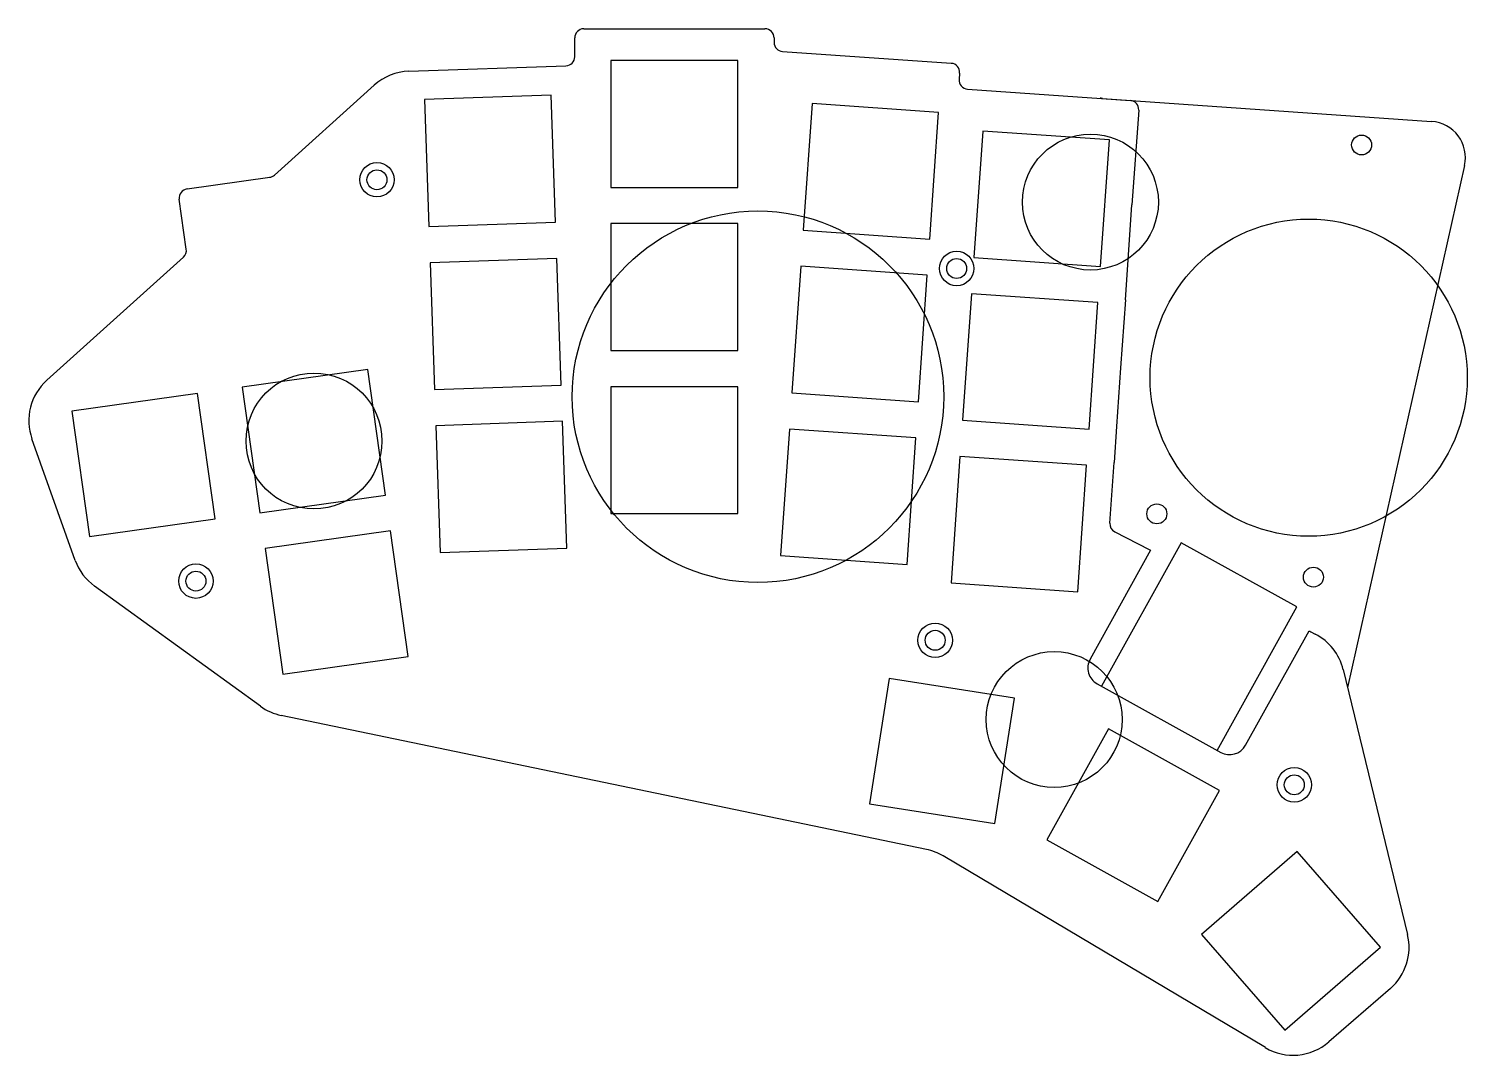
# Model space of a CAD drawing. Header units: millimetres. Extents: x -36 to 122, y -50 to 63.
import ezdxf

# ---------------------------------------------------------------- set-up
doc = ezdxf.new("R2010")
doc.units = ezdxf.units.MM

msp = doc.modelspace()

# ---------------------------------------------------------------- linework, layer by layer
for p, q in [((23.9, 60.07), (23.9, 62.15)), ((24.9, 63.15), (44.9, 63.15)), ((45.9, 62.15), (45.9, 61.64)), ((46.83, 60.64), (65.44, 59.34)), ((5.59, 58.47), (22.93, 59.07)), ((41.9, 59.65), (27.9, 59.65)), ((27.9, 59.65), (27.9, 45.65)), ((41.9, 45.65), (41.9, 59.65)), ((66.37, 58.27), (66.32, 57.57)), ((-9.23, 47.01), (1.78, 56.93)), ((21.31, 55.81), (7.32, 55.33)), ((21.8, 41.82), (21.31, 55.81)), ((67.25, 56.5), (85.21, 55.25)), ((7.32, 55.33), (7.8, 41.33)), ((50.1, 54.9), (49.12, 40.93)), ((64.06, 53.92), (50.1, 54.9)), ((82.15, 55.47), (118.47, 52.93)), ((86.14, 54.18), (85.4, 43.71)), ((63.09, 39.95), (64.06, 53.92)), ((68.93, 51.87), (67.96, 37.91)), ((82.9, 50.9), (68.93, 51.87)), ((81.92, 36.93), (82.9, 50.9)), ((122.1, 48.07), (109.2, -9.54)), ((-18.88, 45.48), (-9.76, 46.76)), ((27.9, 45.65), (41.9, 45.65)), ((-18.96, 38.84), (-19.73, 44.35)), ((84.67, 33.23), (85.4, 43.71)), ((7.8, 41.33), (21.8, 41.82)), ((41.9, 41.65), (27.9, 41.65)), ((27.9, 41.65), (27.9, 27.65)), ((41.9, 27.65), (41.9, 41.65)), ((49.12, 40.93), (63.09, 39.95)), ((-34.36, 24.37), (-19.28, 37.96)), ((21.94, 37.82), (7.94, 37.34)), ((7.94, 37.34), (8.43, 23.34)), ((22.42, 23.83), (21.94, 37.82)), ((48.84, 36.94), (47.87, 22.97)), ((62.81, 35.96), (48.84, 36.94)), ((67.96, 37.91), (81.92, 36.93)), ((61.83, 22), (62.81, 35.96)), ((67.68, 33.92), (66.7, 19.95)), ((81.64, 32.94), (67.68, 33.92)), ((80.67, 18.98), (81.64, 32.94)), ((84.67, 33.23), (84.15, 25.75)), ((27.9, 27.65), (41.9, 27.65)), ((1.09, 25.57), (-12.78, 23.62)), ((3.04, 11.7), (1.09, 25.57)), ((84.15, 25.75), (83.69, 19.27)), ((8.43, 23.34), (22.42, 23.83)), ((-17.73, 22.92), (-31.59, 20.97)), ((-15.78, 9.06), (-17.73, 22.92)), ((-12.78, 23.62), (-10.83, 9.75)), ((41.9, 23.65), (27.9, 23.65)), ((27.9, 23.65), (27.9, 9.65)), ((41.9, 9.65), (41.9, 23.65)), ((47.87, 22.97), (61.83, 22)), ((-31.59, 20.97), (-29.64, 7.11)), ((22.56, 19.84), (8.57, 19.35)), ((8.57, 19.35), (9.06, 5.36)), ((23.05, 5.84), (22.56, 19.84)), ((66.7, 19.95), (80.67, 18.98)), ((83.69, 19.27), (83.42, 15.28)), ((-31.21, 4.49), (-36, 17.89)), ((47.59, 18.98), (46.61, 5.02)), ((61.55, 18.01), (47.59, 18.98)), ((60.58, 4.04), (61.55, 18.01)), ((66.42, 15.96), (65.45, 2)), ((80.39, 14.99), (66.42, 15.96)), ((79.41, 1.02), (80.39, 14.99)), ((82.95, 8.6), (83.42, 15.28)), ((-10.83, 9.75), (3.04, 11.7)), ((27.9, 9.65), (41.9, 9.65)), ((-29.64, 7.11), (-15.78, 9.06)), ((3.59, 7.74), (-10.27, 5.79)), ((5.54, -6.12), (3.59, 7.74)), ((90.82, 6.43), (82.04, -9.4)), ((83.49, 7.64), (87.31, 5.7)), ((103.59, -0.65), (90.82, 6.43)), ((-10.27, 5.79), (-8.32, -8.07)), ((9.06, 5.36), (23.05, 5.84)), ((46.61, 5.02), (60.58, 4.04)), ((87.46, 5.63), (80.78, -6.42)), ((-10.78, -11.61), (-29.08, 1.64)), ((65.45, 2), (79.41, 1.02)), ((94.81, -16.48), (103.59, -0.65)), ((97.92, -15.92), (104.94, -3.27)), ((105.13, -3.4), (105.61, -3.64)), ((-8.32, -8.07), (5.54, -6.12)), ((108.72, -7.57), (115.81, -36.79)), ((58.62, -8.54), (56.43, -22.36)), ((72.44, -10.73), (58.62, -8.54)), ((81.56, -9.14), (95.2, -16.7)), ((70.25, -24.55), (72.44, -10.73)), ((62.71, -27.41), (-8.48, -12.62)), ((82.81, -14.11), (76.02, -26.35)), ((95.05, -20.9), (82.81, -14.11)), ((88.26, -33.14), (95.05, -20.9)), ((56.43, -22.36), (70.25, -24.55)), ((76.02, -26.35), (88.26, -33.14)), ((100.12, -49.28), (64.56, -28.13)), ((103.63, -27.62), (93.06, -36.81)), ((112.81, -38.19), (103.63, -27.62)), ((93.06, -36.81), (102.25, -47.37)), ((102.25, -47.37), (112.81, -38.19)), ((113.92, -42.74), (107.12, -48.65))]:
    msp.add_line(p, q)
for centre, radius in [((80.81, 44.03), 7.5), ((110.74, 50.33), 1.1), ((2.08, 46.49), 1.9), ((2.08, 46.49), 1.1), ((44.12, 22.55), 20.5), ((104.9, 24.65), 17.5), ((66.05, 36.7), 1.9), ((66.05, 36.7), 1.1), ((-4.87, 17.66), 7.5), ((88.14, 9.62), 1.1), ((-17.9, 2.2), 1.9), ((-17.9, 2.2), 1.1), ((105.42, 2.64), 1.1), ((63.68, -4.33), 1.9), ((63.68, -4.33), 1.1), ((76.82, -13.08), 7.5), ((103.31, -20.28), 1.9), ((103.31, -20.28), 1.1)]:
    msp.add_circle(centre, radius)
for centre, radius, start, end in [((24.9, 62.15), 1, 90, 180), ((44.9, 62.15), 1, 0, 90), ((46.9, 61.64), 1, 180, 266), ((22.9, 60.07), 1, 272, 0), ((65.38, 58.34), 1, 356, 86), ((5.8, 52.47), 6, 92, 132.0138), ((67.32, 57.5), 1, 176, 266), ((81.87, 51.48), 4, 86, 89.8442), ((85.14, 54.25), 1, 356, 86), ((118.2, 48.94), 4, 347.3737, 86), ((-9.9, 47.75), 1, 278, 312.0138), ((-18.74, 44.49), 1, 98, 188), ((-19.95, 38.7), 1, 312.0138, 8), ((-30.34, 19.91), 6, 132.0138, 199.6451), ((-35.05, 18.23), 1, 199.645123, 199.6451237), ((83.95, 8.53), 1, 176, 242.9745), ((87.76, 6.59), 1, 242.9745, 252.537), ((-25.56, 6.5), 6, 199.6451, 234.0863), ((105.59, -2.51), 1, 229.463, 242.9745), ((102.89, -8.99), 6, 13.6462, 62.9745), ((82.53, -7.39), 2, 151, 241), ((-7.26, -6.75), 6, 234.0863, 258.2648), ((-10.19, -10.8), 1, 234.0862677, 234.0862696), ((-8.28, -11.64), 1, 258.2647501, 258.2647506), ((96.17, -14.95), 2, 241, 331), ((61.49, -33.29), 6, 59.2572, 78.2648), ((62.51, -28.39), 1, 78.2647501, 78.2647506), ((109.98, -38.21), 6, 311, 13.6462), ((113.26, -41.98), 1, 310.999998, 310.9999996), ((103.18, -44.12), 6, 239.2572, 311)]:
    msp.add_arc(centre, radius, start, end)

doc.saveas('drawing.dxf')
